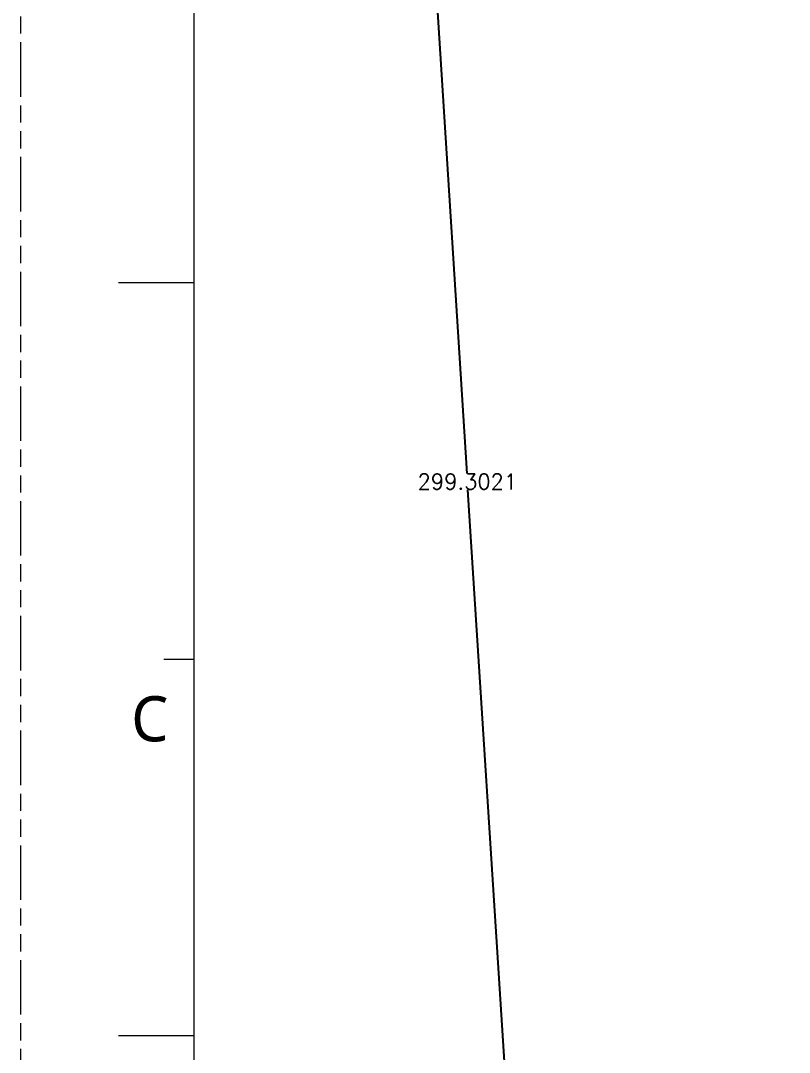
# Model space of a CAD drawing. Extents: x 2864 to 3941, y 2420 to 3182.
# Drawn here: x 2864.4 to 2998.4, y 2745.7 to 2925.6 of the extents above; entities that cross this region are included whole.
import ezdxf

# ---------------------------------------------------------------- set-up
doc = ezdxf.new("R2010")
doc.units = 0
doc.linetypes.add('PHANTOM', pattern=[29.5, 9.5, -1.5, 3, -1.5, 3, -1.5, 9.5])
doc.layers.get('0').update_dxf_attribs({"lineweight": 0})
doc.layers.get('Defpoints').update_dxf_attribs({"lineweight": 0})
doc.layers.add('備註', color=1, linetype='Continuous', lineweight=0)
doc.layers.add('尺寸線', color=3, linetype='Continuous', lineweight=0)
doc.layers.add('鵬鼎', color=5, linetype='Continuous')
doc.styles.get("Standard").update_dxf_attribs({"font": 'simplex.shx', "height": 2.7})
doc.dimstyles.get("Standard").update_dxf_attribs({"dimtxt": 6, "dimasz": 0.18, "dimexe": 0.18, "dimexo": 0.0625, "dimgap": 0.09, "dimtad": 0, "dimtih": 1, "dimtoh": 1, "dimdec": 4, "dimzin": 0, "dimdsep": 46, "dimtxsty": 'Standard', "dimcen": 0.09, "dimadec": 0, "dimazin": 0, "dimtfac": 1, "dimtdec": 4, "dimtofl": 0, "dimtmove": 0, "dimatfit": 3, "dimfxl": 0, "dimtolj": 1, "dimtzin": 0, "dimarcsym": 0})

# ---------------------------------------------------------------- blocks, each defined once
blk = doc.blocks.new('*D1')
at = {"layer": 'Defpoints', "color": 0, "linetype": 'Continuous'}
for p in [(3039.46, 2985.09), (2933.79, 2978.33), (3058.56, 2686.4)]:
    blk.add_point(p, dxfattribs=at)
at = {"layer": '尺寸線', "color": 0, "linetype": 'Continuous', "lineweight": -2}
for p, q in [((3039.4, 2985.08), (2933.61, 2978.32)), ((2933.8, 2978.15), (2942.21, 2846.63)), ((2952.88, 2679.82), (2942.4, 2843.75)), ((3058.5, 2686.39), (2952.71, 2679.63))]:
    blk.add_line(p, q, dxfattribs=at)
at = {"layer": '尺寸線', "color": 0, "linetype": 'Continuous'}
for points in [[(2933.83, 2978.16), (2933.77, 2978.15), (2933.79, 2978.33)], [(2952.85, 2679.82), (2952.91, 2679.82), (2952.89, 2679.64)]]:
    blk.add_solid(points, dxfattribs=at)
at = {"layer": '尺寸線', "color": 0, "linetype": 'Continuous', "insert": (2942.3, 2845.19), "char_height": 2.7, "attachment_point": 5}
blk.add_mtext('\\A1;299.3021', dxfattribs=at)

msp = doc.modelspace()

# ---------------------------------------------------------------- linework, layer by layer
at = {"lineweight": 0}
for p, q in [((2894.63174, 3142.38933), (2894.63174, 2441.38617)), ((2894.63174, 2879.84133), (2881.50434, 2879.84133)), ((2894.63174, 2814.20433), (2889.38078, 2814.20433)), ((2894.63174, 2748.56733), (2881.50434, 2748.56733))]:
    msp.add_line(p, q, dxfattribs=at)
at = {"layer": '備註', "color": 2, "linetype": 'PHANTOM', "lineweight": 0}
msp.add_line((2864.43501, 3181.78733), (2864.43501, 2420.38233), dxfattribs=at)

# ---------------------------------------------------------------- texts
at = {"layer": '鵬鼎', "insert": (2883.69958, 2807.79462), "char_height": 7.87644, "width": 14.8568792, "attachment_point": 1}
msp.add_mtext('{\\fMicrosoft JhengHei|b0|i0|c136|p0;\\C0;C}', dxfattribs=at)

# ---------------------------------------------------------------- dimensions: what is measured, and where the dimension line sits
at = {"layer": '尺寸線', "linetype": 'Continuous'}
dim = msp.add_linear_dim(base=(2933.79121, 2978.33329), p1=(3058.55884, 2686.39659), p2=(3039.46329, 2985.08896), angle=93.6579685, dimstyle='Standard', dxfattribs=at)
dim.commit()
dim.dimension.update_dxf_attribs({"geometry": '*D1', "text_midpoint": (2942.3032, 2845.1889), "dimtype": 161})

doc.saveas('drawing.dxf')
